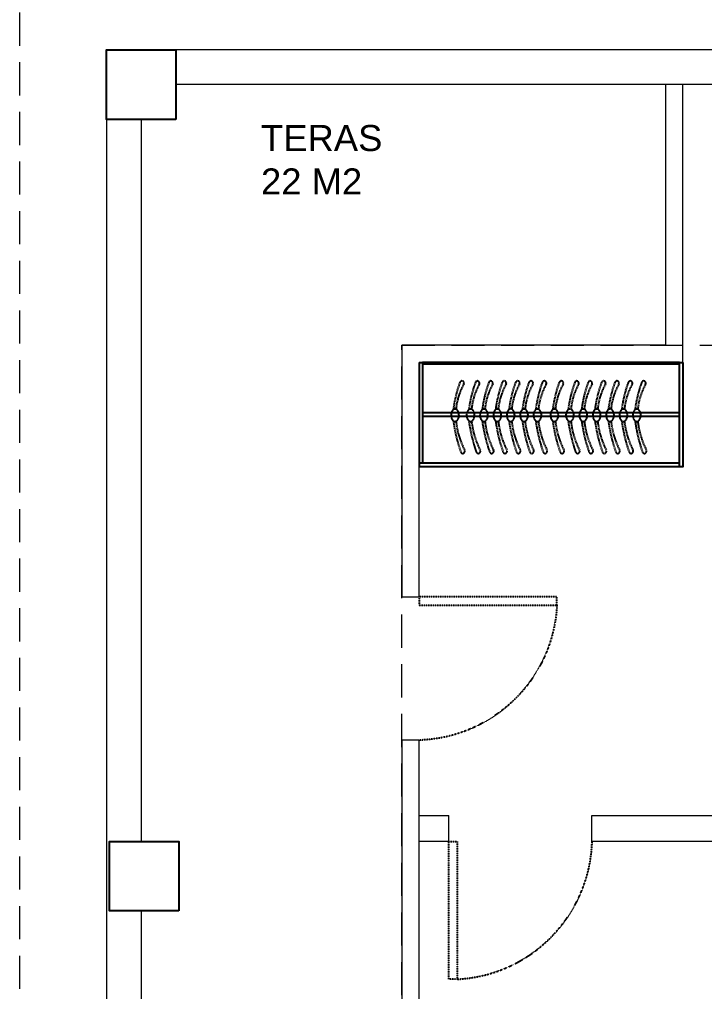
# Model space of a CAD drawing. Header units: millimetres. Extents: x 699029 to 727993, y 4486031 to 4516039.
# Drawn here: x 724107 to 724501, y 4488523 to 4489083 of the extents above; entities that cross this region are included whole.
import ezdxf

# ---------------------------------------------------------------- set-up
doc = ezdxf.new("R2010")
doc.units = ezdxf.units.MM
for name, pattern in [('022_ATASEHIR MODERN_ABL_TASIYICI_110-120$0$HIDDEN', [9.525, 6.35, -3.175]), ('HIDDEN2', [0.1875, 0.125, -0.0625]), ('TIP 2_XREF$0$HIDDEN2', [4.7625, 3.175, -1.5875])]:
    doc.linetypes.add(name, pattern=pattern)
doc.layers.add('_P3_S_Duvar_Ç', color=7, linetype='Continuous', lineweight=30)
doc.layers.add('DBM_w_sld', color=111, linetype='Continuous', lineweight=20)
for name, color, linetype in [('A-BA', 1, 'Continuous'), ('A-TEFRIS', 251, 'Continuous'), ('TIP 2_XREF$0$IZDUSUM-2', 252, 'TIP 2_XREF$0$HIDDEN2')]:
    doc.layers.add(name, color=color, linetype=linetype)
doc.styles.get("Standard").update_dxf_attribs({"font": 'arial.ttf'})

# ---------------------------------------------------------------- blocks, each defined once
blk = doc.blocks.new('eeere')
at = {"color": 8, "linetype": 'HIDDEN2'}
blk.add_lwpolyline([(11494.09, 494), (11414.82, 494), (11414.82, 498.7), (11494.09, 498.7)], close=True, dxfattribs=at)
blk.add_arc((11412.37, 494.63), 81.83, 2.8543, 88.2863, dxfattribs=at)
blk = doc.blocks.new('fwetwet')
at = {"layer": 'TIP 2_XREF$0$IZDUSUM-2', "ltscale": 0.1, "elevation": 23.97}
for points in [[(2491.31, -31581.72, -0.057952), (2494.19, -31569.82, -1.08017), (2495.89, -31570.6, 0.102886), (2492.49, -31581.51, 0.821198)], [(2498.09, -31581.73, -0.057952), (2500.97, -31569.83, -1.08017), (2502.67, -31570.61, 0.102886), (2499.27, -31581.52, 0.821198)], [(2503.92, -31581.73, -0.057952), (2506.8, -31569.83, -1.08017), (2508.5, -31570.61, 0.102886), (2505.1, -31581.52, 0.821198)], [(2509.75, -31581.72, -0.057952), (2512.63, -31569.82, -1.08017), (2514.33, -31570.61, 0.102886), (2510.93, -31581.51, 0.821198)], [(2515.58, -31581.72, -0.057952), (2518.46, -31569.82, -1.08017), (2520.16, -31570.6, 0.102886), (2516.76, -31581.51, 0.821198)], [(2521.41, -31581.73, -0.057952), (2524.29, -31569.83, -1.08017), (2525.99, -31570.61, 0.102886), (2522.59, -31581.52, 0.821198)], [(2527.24, -31581.73, -0.057952), (2530.12, -31569.83, -1.08017), (2531.82, -31570.61, 0.102886), (2528.42, -31581.52, 0.821198)], [(2491.31, -31586.55, 0.05069), (2494.55, -31600.17, 1.08017), (2496.25, -31599.39, -0.089234), (2492.49, -31586.76, -0.821198)], [(2498.09, -31586.56, 0.05069), (2501.33, -31600.17, 1.08017), (2503.03, -31599.39, -0.089234), (2499.27, -31586.77, -0.821198)], [(2503.92, -31586.56, 0.05069), (2507.16, -31600.18, 1.08017), (2508.86, -31599.39, -0.089234), (2505.1, -31586.77, -0.821198)], [(2509.75, -31586.55, 0.05069), (2512.99, -31600.17, 1.08017), (2514.69, -31599.39, -0.089234), (2510.93, -31586.76, -0.821198)], [(2515.58, -31586.55, 0.05069), (2518.82, -31600.17, 1.08017), (2520.52, -31599.39, -0.089234), (2516.76, -31586.76, -0.821198)], [(2521.41, -31586.56, 0.05069), (2524.65, -31600.18, 1.08017), (2526.35, -31599.39, -0.089234), (2522.59, -31586.77, -0.821198)], [(2527.24, -31586.56, 0.05069), (2530.48, -31600.17, 1.08017), (2532.18, -31599.39, -0.089234), (2528.42, -31586.77, -0.821198)]]:
    blk.add_lwpolyline(points, format="xyb", dxfattribs=at)
for points in [[(2492.08, -31581.43, -0.144333), (2492.7, -31581.62, -0.107177), (2493.31, -31582.23, -0.077818), (2493.67, -31583.06, -0.065016), (2493.81, -31584.14, -0.065016), (2493.67, -31585.22, -0.077818), (2493.3, -31586.05, -0.107177), (2492.7, -31586.66, -0.144333), (2492.08, -31586.84, -0.144333), (2491.46, -31586.66, -0.107177), (2490.85, -31586.05, -0.077818), (2490.48, -31585.22, -0.065016), (2490.34, -31584.14, -0.065016), (2490.48, -31583.06, -0.077818), (2490.85, -31582.23, -0.107177), (2491.46, -31581.62, -0.144333)], [(2498.86, -31581.44, -0.144333), (2499.47, -31581.62, -0.107177), (2500.08, -31582.23, -0.077818), (2500.45, -31583.06, -0.065016), (2500.59, -31584.14, -0.065016), (2500.45, -31585.22, -0.077818), (2500.08, -31586.05, -0.107177), (2499.47, -31586.66, -0.144333), (2498.85, -31586.84, -0.144333), (2498.23, -31586.66, -0.107177), (2497.63, -31586.05, -0.077818), (2497.26, -31585.22, -0.065016), (2497.12, -31584.14, -0.065016), (2497.26, -31583.06, -0.077818), (2497.63, -31582.23, -0.107177), (2498.24, -31581.62, -0.144333)], [(2504.69, -31581.44, -0.144333), (2505.3, -31581.62, -0.107177), (2505.91, -31582.23, -0.077818), (2506.28, -31583.06, -0.065016), (2506.42, -31584.14, -0.065016), (2506.28, -31585.22, -0.077818), (2505.91, -31586.05, -0.107177), (2505.3, -31586.66, -0.144333), (2504.68, -31586.85, -0.144333), (2504.06, -31586.66, -0.107177), (2503.46, -31586.05, -0.077818), (2503.09, -31585.22, -0.065016), (2502.95, -31584.14, -0.065016), (2503.09, -31583.06, -0.077818), (2503.46, -31582.23, -0.107177), (2504.07, -31581.62, -0.144333)], [(2510.52, -31581.43, -0.144333), (2511.14, -31581.62, -0.107177), (2511.74, -31582.23, -0.077818), (2512.11, -31583.06, -0.065016), (2512.25, -31584.14, -0.065016), (2512.11, -31585.22, -0.077818), (2511.74, -31586.05, -0.107177), (2511.13, -31586.66, -0.144333), (2510.51, -31586.84, -0.144333), (2509.9, -31586.66, -0.107177), (2509.29, -31586.05, -0.077818), (2508.92, -31585.22, -0.065016), (2508.78, -31584.14, -0.065016), (2508.92, -31583.06, -0.077818), (2509.29, -31582.23, -0.107177), (2509.9, -31581.62, -0.144333)], [(2516.35, -31581.43, -0.144333), (2516.97, -31581.61, -0.107177), (2517.57, -31582.22, -0.077818), (2517.94, -31583.06, -0.065016), (2518.08, -31584.14, -0.065016), (2517.94, -31585.21, -0.077818), (2517.57, -31586.05, -0.107177), (2516.96, -31586.66, -0.144333), (2516.35, -31586.84, -0.144333), (2515.73, -31586.66, -0.107177), (2515.12, -31586.05, -0.077818), (2514.75, -31585.21, -0.065016), (2514.61, -31584.13, -0.065016), (2514.75, -31583.06, -0.077818), (2515.12, -31582.22, -0.107177), (2515.73, -31581.61, -0.144333)], [(2522.18, -31581.44, -0.144333), (2522.8, -31581.62, -0.107177), (2523.4, -31582.23, -0.077818), (2523.77, -31583.06, -0.065016), (2523.91, -31584.14, -0.065016), (2523.77, -31585.22, -0.077818), (2523.4, -31586.05, -0.107177), (2522.79, -31586.66, -0.144333), (2522.18, -31586.85, -0.144333), (2521.56, -31586.66, -0.107177), (2520.95, -31586.05, -0.077818), (2520.58, -31585.22, -0.065016), (2520.44, -31584.14, -0.065016), (2520.58, -31583.06, -0.077818), (2520.95, -31582.23, -0.107177), (2521.56, -31581.62, -0.144333)], [(2528.01, -31581.44, -0.144333), (2528.63, -31581.62, -0.107177), (2529.24, -31582.23, -0.077818), (2529.6, -31583.06, -0.065016), (2529.74, -31584.14, -0.065016), (2529.6, -31585.22, -0.077818), (2529.23, -31586.05, -0.107177), (2528.63, -31586.66, -0.144333), (2528.01, -31586.84, -0.144333), (2527.39, -31586.66, -0.107177), (2526.78, -31586.05, -0.077818), (2526.41, -31585.22, -0.065016), (2526.27, -31584.14, -0.065016), (2526.42, -31583.06, -0.077818), (2526.78, -31582.23, -0.107177), (2527.39, -31581.62, -0.144333)]]:
    blk.add_lwpolyline(points, format="xyb", close=True, dxfattribs=at)

msp = doc.modelspace()

# ---------------------------------------------------------------- linework, layer by layer
at = {"layer": '_P3_S_Duvar_Ç', "color": 251, "linetype": '022_ATASEHIR MODERN_ABL_TASIYICI_110-120$0$HIDDEN', "lineweight": 9, "ltscale": 3, "true_color": 0x636466}
for points in [[(724107.2, 4487815.6), (725724.39, 4487815.6), (725724.39, 4489115.6), (724107.2, 4489115.6)], [(725504.41, 4488895.6), (725504.41, 4488035.6), (724327.2, 4488035.6), (724327.2, 4488895.6)]]:
    msp.add_lwpolyline(points, close=True, dxfattribs=at)
at = {"layer": 'A-BA', "ltscale": 10}
for points in [[(724197.21, 4489025.6), (724157.21, 4489025.6), (724157.21, 4489065.6), (724197.21, 4489065.6)], [(724198.99, 4488569.86), (724158.99, 4488569.86), (724158.99, 4488609.86), (724198.99, 4488609.86)]]:
    msp.add_lwpolyline(points, close=True, dxfattribs=at)
at = {"layer": 'A-TEFRIS'}
msp.add_line((724486.95, 4488827.6), (724337.2, 4488827.6), dxfattribs=at)
for points in [[(724337.2, 4488885.6), (724337.2, 4488825.6)], [(724337.2, 4488885.6), (724339.2, 4488885.6)], [(724339.2, 4488885.6), (724339.2, 4488827.6)], [(724486.95, 4488885.6), (724339.2, 4488885.6)], [(724486.95, 4488884.6), (724339.2, 4488884.6)], [(724488.95, 4488885.6), (724488.95, 4488825.6), (724486.95, 4488825.6), (724486.95, 4488885.6)], [(724486.95, 4488885.6), (724488.95, 4488885.6)], [(724486.95, 4488856.62), (724339.2, 4488856.62)], [(724486.95, 4488854.62), (724339.2, 4488854.62)], [(724486.95, 4488825.6), (724337.2, 4488825.6)]]:
    msp.add_lwpolyline(points, dxfattribs=at)
at = {"layer": 'DBM_w_sld'}
for points in [[(724157.2, 4489065.6), (724157.2, 4488015.6)], [(724875.8, 4488015.6), (724915.8, 4488015.6), (724915.8, 4489065.6), (724197.21, 4489065.6)], [(724875.8, 4489045.6), (724197.21, 4489045.6)], [(724478.95, 4489045.6), (724478.95, 4488895.6), (724327.2, 4488895.6), (724327.2, 4488750.62), (724337.2, 4488750.62), (724337.2, 4488885.6), (724488.95, 4488885.6), (724488.95, 4489045.6)], [(724177.2, 4489025.6), (724177.2, 4488609.86)], [(724337.2, 4487885.6), (724337.2, 4488055.6), (724337.2, 4488668.21), (724327.2, 4488668.21), (724327.2, 4488055.6), (724327.2, 4487885.6)], [(724354.32, 4488609.86), (724337.2, 4488609.86), (724337.2, 4488624.86), (724354.32, 4488624.86)], [(724354.32, 4488609.86), (724354.32, 4488624.86)], [(724436.62, 4488609.86), (724436.62, 4488624.86)], [(724436.62, 4488624.86), (724895.8, 4488624.86)], [(724895.8, 4488609.86), (724436.62, 4488609.86)], [(724177.19, 4488569.86), (724177.19, 4488055.6)]]:
    msp.add_lwpolyline(points, dxfattribs=at)

# ---------------------------------------------------------------- block references
at = {"color": 5, "lineweight": 53, "xscale": -1, "rotation": 180}
msp.add_blockref('eeere', (712922.38, 4489244.62), dxfattribs=at)
at = {"color": 5, "lineweight": 53, "rotation": 270.0000000807083}
msp.add_blockref('eeere', (723860.32, 4500024.68), dxfattribs=at)
at = {"layer": 'A-TEFRIS', "xscale": 1.32, "yscale": 1.32, "zscale": 1.32}
for p in [(721068.31, 4530546.34, -31.64), (721125.48, 4530546.34, -31.64)]:
    msp.add_blockref('fwetwet', p, dxfattribs=at)

# ---------------------------------------------------------------- texts
at = {"color": 5, "lineweight": 53, "insert": (724246.2, 4489022.34), "char_height": 15, "attachment_point": 1}
msp.add_mtext_dynamic_manual_height_columns('{\\C7;TERAS\\P22 M2}', width=2900.1629, gutter_width=75, heights=[-40.33], dxfattribs=at)

doc.saveas('drawing.dxf')
